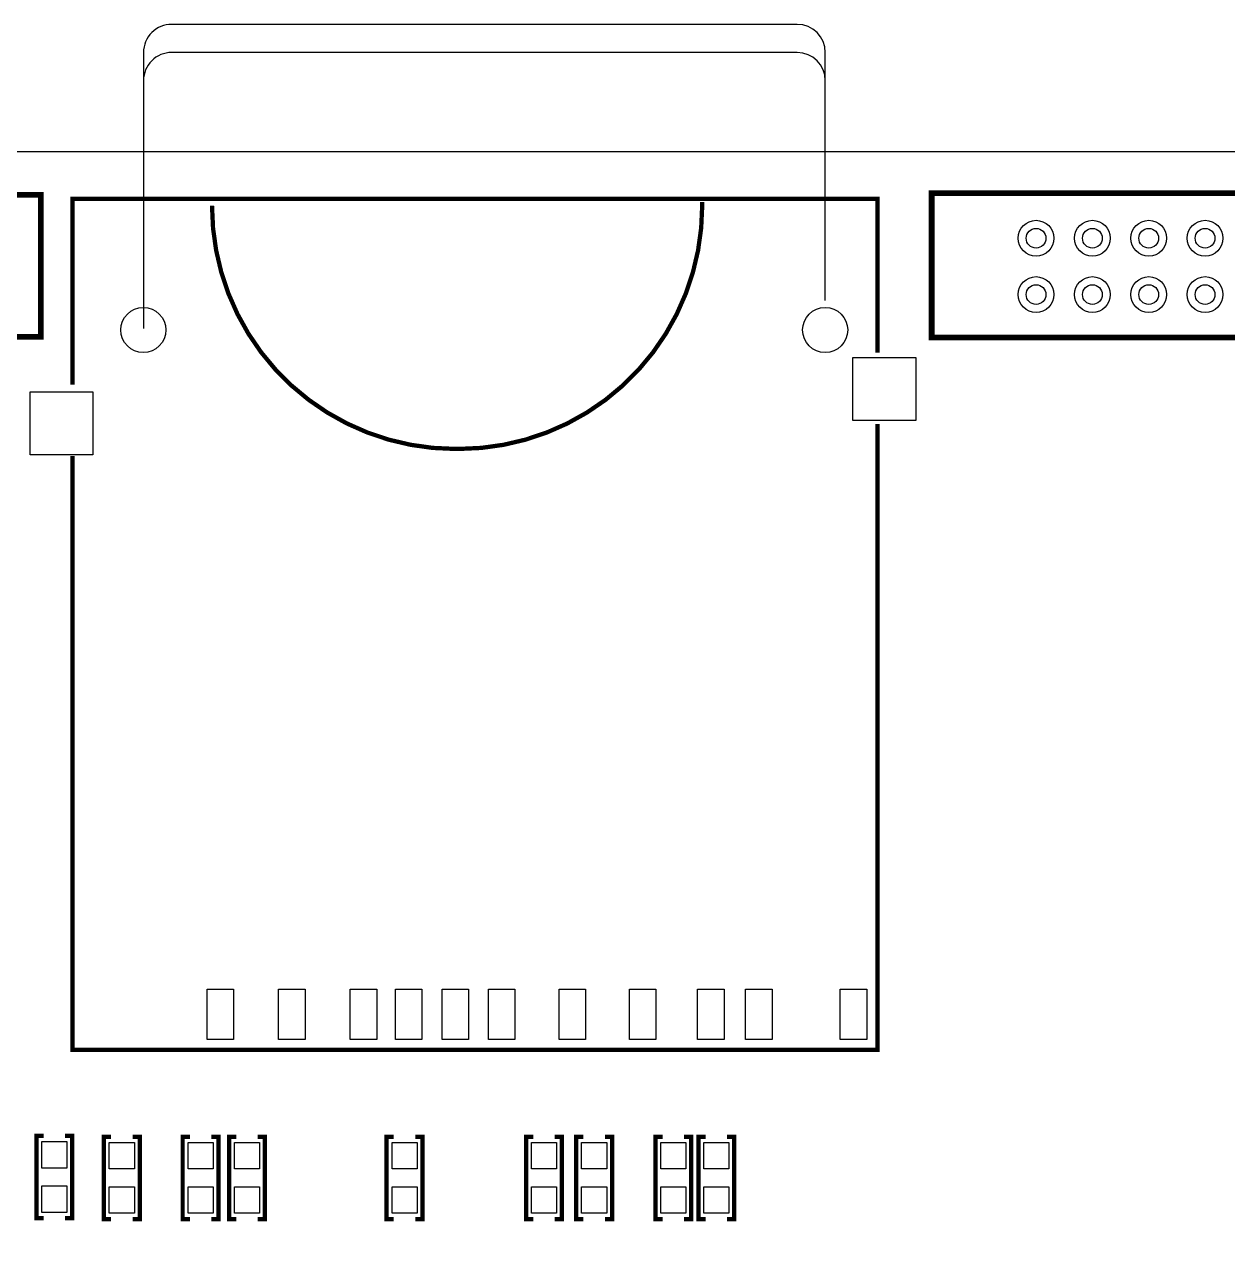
# Model space of a CAD drawing. Extents: x 0 to 180, y -3 to 135.
# Drawn here: x 48.72 to 91.43, y 91.3 to 134.53 of the extents above; entities that cross this region are included whole.
import ezdxf

# ---------------------------------------------------------------- set-up
doc = ezdxf.new("R2010")
doc.units = 0
doc.layers.get('0').update_dxf_attribs({"linetype": 'CONTINUOUS'})
for name, color, linetype in [('BG_OUTLINE', 3, 'CONTINUOUS'), ('MANUFACTURING_NCDRILL_FIGU', 7, 'CONTINUOUS'), ('PG_SILKSCREEN_TOP', 11, 'CONTINUOUS'), ('PIN_BOTTOM', 13, 'CONTINUOUS'), ('PIN_TOP', 12, 'CONTINUOUS')]:
    doc.layers.add(name, color=color, linetype=linetype)

# ---------------------------------------------------------------- blocks, each defined once
blk = doc.blocks.new('FIGURE_CIRCLE')
blk.add_circle((0, 0), 0.5)

msp = doc.modelspace()

# ---------------------------------------------------------------- linework, layer by layer
at = {"layer": 'BG_OUTLINE'}
msp.add_lwpolyline([(4, 0), (175.9999, 0, 0.414214), (179.9999, 4), (179.9999, 126, 0.414214), (175.9999, 130), (4, 130, 0.414214), (0, 126), (0, 4, 0.414215)], format="xyb", close=True, dxfattribs=at)
at = {"layer": 'PG_SILKSCREEN_TOP'}
for points, format in [([(76.1479, 134.5253), (53.9479, 134.5253, 0.414214), (52.9479, 133.5253)], "xyb"), ([(77.1479, 132.5253), (77.1479, 133.5253, 0.41421), (76.1479, 134.5253)], "xyb"), ([(77.1479, 124.7253), (77.1479, 132.5253, 0.41421), (76.1479, 133.5253), (53.9479, 133.5253, 0.414214), (52.9479, 132.5253), (52.9479, 124.7253)], "xyb"), ([(38.8088, 123.4319, 0.2, 0.2, 0), (49.3088, 123.4319, 0.2, 0.2, 0), (49.3088, 128.4719, 0.2, 0.2, 0), (39.3738, 128.4719, 0.1999, 0.1999, 0), (15.3708, 128.4719, 0.2, 0.2, 0), (15.3088, 128.4719, 0.2, 0.2, 0), (15.3088, 123.4318, 0.1999, 0.1999, 0), (39.3088, 123.4318, 0.1999, 0.1999, 0)], "xyseb")]:
    msp.add_lwpolyline(points, format=format, dxfattribs=at)
msp.add_lwpolyline([(52.9479, 133.5253), (52.9479, 123.7253)], dxfattribs=at)
for points, const_width in [([(79.0029, 122.8713), (79.0029, 128.3323), (50.4279, 128.3323), (50.4279, 121.7283)], 0.1524), ([(116.1795, 128.4846), (116.1795, 123.4046), (80.9243, 123.4046), (80.9243, 128.5354), (116.1795, 128.5354), (116.1795, 128.129)], 0.2032), ([(50.4279, 119.1953), (50.4279, 98.1133), (79.0029, 98.1133), (79.0029, 120.3383)], 0.1524), ([(49.403, 95.0595), (49.149, 95.0595), (49.149, 92.1385), (49.403, 92.1385)], 0.1524), ([(50.165, 95.0595), (50.419, 95.0595), (50.419, 92.1385), (50.165, 92.1385)], 0.1524), ([(51.8, 95.0265), (51.546, 95.0265), (51.546, 92.1055), (51.8, 92.1055)], 0.1524), ([(52.562, 95.0265), (52.816, 95.0265), (52.816, 92.1055), (52.562, 92.1055)], 0.1524), ([(54.594, 95.0265), (54.34, 95.0265), (54.34, 92.1055), (54.594, 92.1055)], 0.1524), ([(55.356, 95.0265), (55.61, 95.0265), (55.61, 92.1055), (55.356, 92.1055)], 0.1524), ([(56.245, 95.0265), (55.991, 95.0265), (55.991, 92.1055), (56.245, 92.1055)], 0.1524), ([(57.007, 95.0265), (57.261, 95.0265), (57.261, 92.1055), (57.007, 92.1055)], 0.1524), ([(61.833, 95.0265), (61.579, 95.0265), (61.579, 92.1055), (61.833, 92.1055)], 0.1524), ([(62.595, 95.0265), (62.849, 95.0265), (62.849, 92.1055), (62.595, 92.1055)], 0.1524), ([(66.786, 95.0265), (66.532, 95.0265), (66.532, 92.1055), (66.786, 92.1055)], 0.1524), ([(67.548, 95.0265), (67.802, 95.0265), (67.802, 92.1055), (67.548, 92.1055)], 0.1524), ([(68.564, 95.0265), (68.31, 95.0265), (68.31, 92.1055), (68.564, 92.1055)], 0.1524), ([(69.326, 95.0265), (69.58, 95.0265), (69.58, 92.1055), (69.326, 92.1055)], 0.1524), ([(71.374, 95.0265), (71.12, 95.0265), (71.12, 92.1055), (71.374, 92.1055)], 0.1524), ([(72.136, 95.0265), (72.39, 95.0265), (72.39, 92.1055), (72.136, 92.1055)], 0.1524), ([(72.898, 95.0265), (72.644, 95.0265), (72.644, 92.1055), (72.898, 92.1055)], 0.1524), ([(73.66, 95.0265), (73.914, 95.0265), (73.914, 92.1055), (73.66, 92.1055)], 0.1524)]:
    msp.add_lwpolyline(points, dxfattribs=dict(at, const_width=const_width))
at = {"layer": 'PG_SILKSCREEN_TOP', "const_width": 0.1524}
msp.add_lwpolyline([(55.3809, 128.0853, 0.414214), (64.0169, 119.4493), (64.1439, 119.4493, 0.414214), (72.7799, 128.0853), (72.7799, 128.2123)], format="xyb", dxfattribs=at)
at = {"layer": 'PIN_BOTTOM'}
for centre, radius in [((84.6281, 126.9319), 0.635), ((86.6281, 126.9319), 0.635), ((88.6281, 126.9319), 0.635), ((90.6281, 126.9319), 0.635), ((84.6281, 124.9319), 0.635), ((86.6281, 124.9319), 0.635), ((88.6281, 124.9319), 0.635), ((90.6281, 124.9319), 0.635), ((52.9435, 123.6731), 0.8001), ((77.1434, 123.6731), 0.8001)]:
    msp.add_circle(centre, radius, dxfattribs=at)
at = {"layer": 'PIN_TOP'}
for points in [[(80.3643, 120.4602), (78.1291, 120.4602), (78.1291, 122.6954), (80.3643, 122.6954)], [(51.1569, 119.2461), (48.9217, 119.2461), (48.9217, 121.4813), (51.1569, 121.4813)], [(56.1454, 98.4841), (55.2056, 98.4841), (55.2056, 100.2621), (56.1454, 100.2621)], [(58.6854, 98.4841), (57.7456, 98.4841), (57.7456, 100.2621), (58.6854, 100.2621)], [(61.2254, 98.4841), (60.2856, 98.4841), (60.2856, 100.2621), (61.2254, 100.2621)], [(62.8333, 98.4841), (61.8935, 98.4841), (61.8935, 100.2621), (62.8333, 100.2621)], [(64.4843, 98.4841), (63.5445, 98.4841), (63.5445, 100.2621), (64.4843, 100.2621)], [(66.1302, 98.4841), (65.1904, 98.4841), (65.1904, 100.2621), (66.1302, 100.2621)], [(68.6372, 98.4841), (67.6974, 98.4841), (67.6974, 100.2621), (68.6372, 100.2621)], [(71.1365, 98.4841), (70.1967, 98.4841), (70.1967, 100.2621), (71.1365, 100.2621)], [(73.5571, 98.4841), (72.6173, 98.4841), (72.6173, 100.2621), (73.5571, 100.2621)], [(75.2615, 98.4841), (74.3217, 98.4841), (74.3217, 100.2621), (75.2615, 100.2621)], [(78.6219, 98.4841), (77.6821, 98.4841), (77.6821, 100.2621), (78.6219, 100.2621)], [(49.3395, 94.8563), (50.2285, 94.8563), (50.2285, 93.9165), (49.3395, 93.9165)], [(51.7365, 94.8233), (52.6255, 94.8233), (52.6255, 93.8835), (51.7365, 93.8835)], [(54.5305, 94.8233), (55.4195, 94.8233), (55.4195, 93.8835), (54.5305, 93.8835)], [(56.1815, 94.8233), (57.0705, 94.8233), (57.0705, 93.8835), (56.1815, 93.8835)], [(61.7695, 94.8233), (62.6585, 94.8233), (62.6585, 93.8835), (61.7695, 93.8835)], [(66.7225, 94.8233), (67.6115, 94.8233), (67.6115, 93.8835), (66.7225, 93.8835)], [(68.5005, 94.8233), (69.3895, 94.8233), (69.3895, 93.8835), (68.5005, 93.8835)], [(71.3105, 94.8233), (72.1995, 94.8233), (72.1995, 93.8835), (71.3105, 93.8835)], [(72.8345, 94.8233), (73.7235, 94.8233), (73.7235, 93.8835), (72.8345, 93.8835)], [(49.3395, 93.2815), (50.2285, 93.2815), (50.2285, 92.3417), (49.3395, 92.3417)], [(51.7365, 93.2485), (52.6255, 93.2485), (52.6255, 92.3087), (51.7365, 92.3087)], [(54.5305, 93.2485), (55.4195, 93.2485), (55.4195, 92.3087), (54.5305, 92.3087)], [(56.1815, 93.2485), (57.0705, 93.2485), (57.0705, 92.3087), (56.1815, 92.3087)], [(61.7695, 93.2485), (62.6585, 93.2485), (62.6585, 92.3087), (61.7695, 92.3087)], [(66.7225, 93.2485), (67.6115, 93.2485), (67.6115, 92.3087), (66.7225, 92.3087)], [(68.5005, 93.2485), (69.3895, 93.2485), (69.3895, 92.3087), (68.5005, 92.3087)], [(71.3105, 93.2485), (72.1995, 93.2485), (72.1995, 92.3087), (71.3105, 92.3087)], [(72.8345, 93.2485), (73.7235, 93.2485), (73.7235, 92.3087), (72.8345, 92.3087)]]:
    msp.add_lwpolyline(points, close=True, dxfattribs=at)
for centre, radius in [((84.6281, 126.9319), 0.635), ((86.6281, 126.9319), 0.635), ((88.6281, 126.9319), 0.635), ((90.6281, 126.9319), 0.635), ((84.6281, 124.9319), 0.635), ((86.6281, 124.9319), 0.635), ((88.6281, 124.9319), 0.635), ((90.6281, 124.9319), 0.635), ((52.9435, 123.6731), 0.8001), ((77.1434, 123.6731), 0.8001)]:
    msp.add_circle(centre, radius, dxfattribs=at)

# ---------------------------------------------------------------- block references
at = {"layer": 'MANUFACTURING_NCDRILL_FIGU'}
for p, xscale, yscale in [((84.6281, 126.9319), 0.7, 0.7), ((86.6281, 126.9319), 0.7, 0.7), ((88.6281, 126.9319), 0.7, 0.7), ((90.6281, 126.9319), 0.7, 0.7), ((84.6281, 124.9319), 0.7, 0.7), ((86.6281, 124.9319), 0.7, 0.7), ((88.6281, 124.9319), 0.7, 0.7), ((90.6281, 124.9319), 0.7, 0.7), ((52.9435, 123.6731), 1.6002, 1.6002), ((77.1434, 123.6731), 1.6002, 1.6002)]:
    msp.add_blockref('FIGURE_CIRCLE', p, dxfattribs=dict(at, xscale=xscale, yscale=yscale))

doc.saveas('drawing.dxf')
